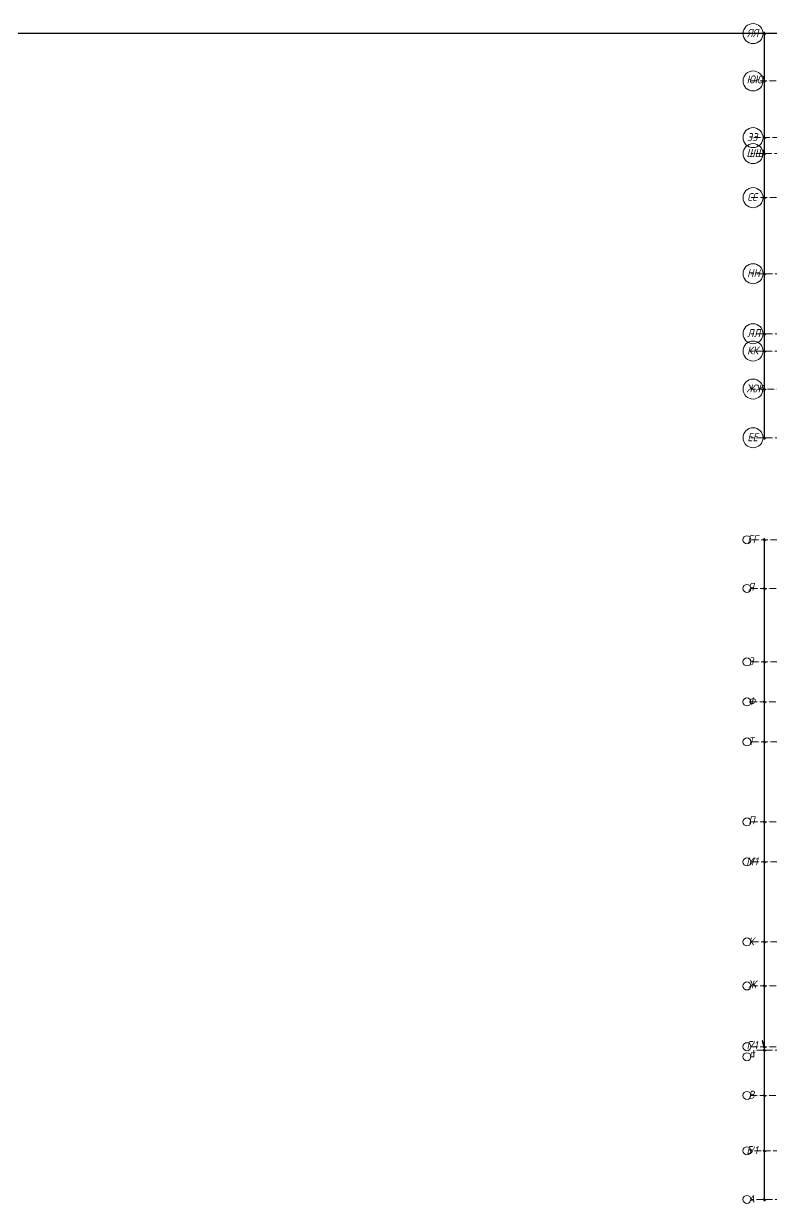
# Model space of a CAD drawing. Header units: millimetres. Extents: x -401725 to 250493, y 305116 to 802890.
# Drawn here: x -235708 to -179649, y 456897 to 545347 of the extents above; entities that cross this region are included whole.
import ezdxf

# ---------------------------------------------------------------- set-up
doc = ezdxf.new("R2010")
doc.units = ezdxf.units.MM
doc.linetypes.add('50_200_ШТРИХ_1Т_ш5_п1_п1_', pattern=[700, 500, -100, 0, -100])
for name, color, linetype, lineweight in [('A-____-____-DIMS', 7, 'Continuous', 9), ('S-GRID-____-IDEN', 7, 'Continuous', 9), ('S-GRID-____-OTLN', 7, 'Continuous', 9), ('S-GRID-____-OTLN-1', 7, '50_200_ШТРИХ_1Т_ш5_п1_п1_', 9), ('Текстовые примечания', 7, 'Continuous', 9)]:
    doc.layers.add(name, color=color, linetype=linetype, lineweight=lineweight)
doc.styles.add('ISOCPEUR_I', font='isocpeui.ttf', dxfattribs={"width": 0.9, "height": 2.5})
doc.styles.add('ISOCPEUR_I_9', font='isocpeui.ttf', dxfattribs={"width": 0.9, "height": 250})
doc.dimstyles.new('ISO-2_5_0_9К_БОЛЬШОЙ_ОСИ', dxfattribs={"dimscale": 304.8, "dimtxt": 248.995294, "dimasz": 0.492126, "dimexe": 0.393701, "dimexo": 0, "dimgap": 0, "dimtad": 1, "dimdec": 0, "dimzin": 0, "dimdsep": 46, "dimtxsty": 'ISOCPEUR_I', "dimblk1": 'OBLIQUE', "dimblk2": 'OBLIQUE', "dimsah": 1, "dimcen": 0.09, "dimdle": 0.393701, "dimazin": 0, "dimtfac": 1, "dimtdec": 4, "dimtix": 1, "dimtmove": 0, "dimatfit": 3, "dimfxl": 1, "dimtvp": 1, "dimtolj": 1, "dimtzin": 0, "dimarcsym": 2})
doc.dimstyles.new('ISO-2_5_0_9К_БОЛЬШОЙ_ОСИ_1', dxfattribs={"dimscale": 304.8, "dimtxt": 248.995294, "dimasz": 0.492126, "dimexe": 0.393701, "dimexo": 0, "dimgap": 0, "dimtad": 1, "dimdec": 0, "dimzin": 0, "dimdsep": 46, "dimtxsty": 'ISOCPEUR_I', "dimblk1": 'OBLIQUE', "dimblk2": 'OBLIQUE', "dimsah": 1, "dimcen": 0.09, "dimdle": 0.393701, "dimazin": 0, "dimtfac": 1, "dimtdec": 4, "dimtix": 1, "dimtmove": 1, "dimatfit": 3, "dimfxl": 1, "dimtvp": 1, "dimtolj": 1, "dimtzin": 0, "dimarcsym": 2})

# ---------------------------------------------------------------- blocks, each defined once
blk = doc.blocks.new('Ось сетки - Круг_Ø6_00__ISO-2_5_0_9K_-25732049-АР1_План отверстий 1 этажа в осях 1-64_А-ГГ')
at = {"layer": 'S-GRID-____-IDEN'}
blk.add_circle((0, 0), 3, dxfattribs=at)
blk = doc.blocks.new('_Oblique')
at = {"color": 0, "linetype": 'ByBlock', "lineweight": -2}
blk.add_line((-0.5, -0.5), (0.5, 0.5), dxfattribs=at)
blk = doc.blocks.new('*D13300')
at = {"layer": 'A-____-____-DIMS', "color": 0, "lineweight": -2, "transparency": 16777216}
for p, q in [((-180273, 460847), (-180046, 460847)), ((-180166, 457077), (-180166, 460967)), ((-180273, 457197), (-180046, 457197))]:
    blk.add_line(p, q, dxfattribs=at)
at = {"layer": 'Defpoints', "color": 0, "transparency": 16777216}
for p in [(-180273, 460847), (-180166, 460847), (-180273, 457197)]:
    blk.add_point(p, dxfattribs=at)
at = {"layer": 'A-____-____-DIMS', "color": 0, "lineweight": -2, "transparency": 16777216, "xscale": 150, "yscale": 150, "zscale": 150}
for p, rotation in [((-180166, 460847), 90), ((-180166, 457197), 270)]:
    blk.add_blockref('_Oblique', p, dxfattribs=dict(at, rotation=rotation))
at = {"layer": 'A-____-____-DIMS', "color": 0, "transparency": 16777216, "insert": (-180168, 459022), "char_height": 2.5, "width": 758.48, "attachment_point": 5, "rotation": 90, "style": 'ISOCPEUR_I'}
blk.add_mtext('\\A1;3650', dxfattribs=at)
blk = doc.blocks.new('*D13301')
at = {"layer": 'A-____-____-DIMS', "color": 0, "lineweight": -2, "transparency": 16777216}
for p, q in [((-180273, 464997), (-180046, 464997)), ((-180166, 460727), (-180166, 465117)), ((-180273, 460847), (-180046, 460847))]:
    blk.add_line(p, q, dxfattribs=at)
at = {"layer": 'Defpoints', "color": 0, "transparency": 16777216}
for p in [(-180273, 464997), (-180166, 464997), (-180273, 460847)]:
    blk.add_point(p, dxfattribs=at)
at = {"layer": 'A-____-____-DIMS', "color": 0, "lineweight": -2, "transparency": 16777216, "xscale": 150, "yscale": 150, "zscale": 150}
for p, rotation in [((-180166, 464997), 90), ((-180166, 460847), 270)]:
    blk.add_blockref('_Oblique', p, dxfattribs=dict(at, rotation=rotation))
at = {"layer": 'A-____-____-DIMS', "color": 0, "transparency": 16777216, "insert": (-180168, 462922), "char_height": 2.5, "width": 724, "attachment_point": 5, "rotation": 90, "style": 'ISOCPEUR_I'}
blk.add_mtext('\\A1;4150', dxfattribs=at)
blk = doc.blocks.new('*D13302')
at = {"layer": 'A-____-____-DIMS', "color": 0, "lineweight": -2, "transparency": 16777216}
for p, q in [((-180273, 468397), (-180046, 468397)), ((-180166, 464877), (-180166, 468517)), ((-180273, 464997), (-180046, 464997))]:
    blk.add_line(p, q, dxfattribs=at)
at = {"layer": 'Defpoints', "color": 0, "transparency": 16777216}
for p in [(-180273, 468397), (-180166, 468397), (-180273, 464997)]:
    blk.add_point(p, dxfattribs=at)
at = {"layer": 'A-____-____-DIMS', "color": 0, "lineweight": -2, "transparency": 16777216, "xscale": 150, "yscale": 150, "zscale": 150}
for p, rotation in [((-180166, 468397), 90), ((-180166, 464997), 270)]:
    blk.add_blockref('_Oblique', p, dxfattribs=dict(at, rotation=rotation))
at = {"layer": 'A-____-____-DIMS', "color": 0, "transparency": 16777216, "insert": (-180168, 466697), "char_height": 2.5, "width": 781.46, "attachment_point": 5, "rotation": 90, "style": 'ISOCPEUR_I'}
blk.add_mtext('\\A1;3400', dxfattribs=at)
blk = doc.blocks.new('*D13303')
at = {"layer": 'A-____-____-DIMS', "color": 0, "lineweight": -2, "transparency": 16777216}
for p, q in [((-180326, 469094), (-180331, 469094)), ((-180166, 468522), (-180326, 469094)), ((-180273, 468647), (-180046, 468647)), ((-180273, 468397), (-180046, 468397)), ((-180166, 468277), (-180166, 468767))]:
    blk.add_line(p, q, dxfattribs=at)
at = {"layer": 'Defpoints', "color": 0, "transparency": 16777216}
for p in [(-180273, 468647), (-180273, 468397), (-180166, 468647)]:
    blk.add_point(p, dxfattribs=at)
at = {"layer": 'A-____-____-DIMS', "color": 0, "lineweight": -2, "transparency": 16777216, "xscale": 150, "yscale": 150, "zscale": 150}
for p, rotation in [((-180166, 468647), 90), ((-180166, 468397), 270)]:
    blk.add_blockref('_Oblique', p, dxfattribs=dict(at, rotation=rotation))
at = {"layer": 'A-____-____-DIMS', "color": 0, "transparency": 16777216, "insert": (-180328, 468527), "char_height": 2.5, "width": 568.86, "attachment_point": 1, "rotation": 90, "line_spacing_factor": 1.149209, "style": 'ISOCPEUR_I'}
blk.add_mtext('\\A1;250', dxfattribs=at)
blk = doc.blocks.new('*D13304')
at = {"layer": 'A-____-____-DIMS', "color": 0, "lineweight": -2, "transparency": 16777216}
for p, q in [((-180166, 468527), (-180166, 473317)), ((-180273, 473197), (-180046, 473197)), ((-180273, 468647), (-180046, 468647))]:
    blk.add_line(p, q, dxfattribs=at)
at = {"layer": 'Defpoints', "color": 0, "transparency": 16777216}
for p in [(-180273, 473197), (-180166, 473197), (-180273, 468647)]:
    blk.add_point(p, dxfattribs=at)
at = {"layer": 'A-____-____-DIMS', "color": 0, "lineweight": -2, "transparency": 16777216, "xscale": 150, "yscale": 150, "zscale": 150}
for p, rotation in [((-180166, 473197), 90), ((-180166, 468647), 270)]:
    blk.add_blockref('_Oblique', p, dxfattribs=dict(at, rotation=rotation))
at = {"layer": 'A-____-____-DIMS', "color": 0, "transparency": 16777216, "insert": (-180168, 470922), "char_height": 2.5, "width": 781.46, "attachment_point": 5, "rotation": 90, "style": 'ISOCPEUR_I'}
blk.add_mtext('\\A1;4550', dxfattribs=at)
blk = doc.blocks.new('*D13305')
at = {"layer": 'A-____-____-DIMS', "color": 0, "lineweight": -2, "transparency": 16777216}
for p, q in [((-180273, 476497), (-180046, 476497)), ((-180166, 473077), (-180166, 476617)), ((-180273, 473197), (-180046, 473197))]:
    blk.add_line(p, q, dxfattribs=at)
at = {"layer": 'Defpoints', "color": 0, "transparency": 16777216}
for p in [(-180273, 476497), (-180166, 476497), (-180273, 473197)]:
    blk.add_point(p, dxfattribs=at)
at = {"layer": 'A-____-____-DIMS', "color": 0, "lineweight": -2, "transparency": 16777216, "xscale": 150, "yscale": 150, "zscale": 150}
for p, rotation in [((-180166, 476497), 90), ((-180166, 473197), 270)]:
    blk.add_blockref('_Oblique', p, dxfattribs=dict(at, rotation=rotation))
at = {"layer": 'A-____-____-DIMS', "color": 0, "transparency": 16777216, "insert": (-180168, 474847), "char_height": 2.5, "width": 758.48, "attachment_point": 5, "rotation": 90, "style": 'ISOCPEUR_I'}
blk.add_mtext('\\A1;3300', dxfattribs=at)
blk = doc.blocks.new('*D13306')
at = {"layer": 'A-____-____-DIMS', "color": 0, "lineweight": -2, "transparency": 16777216}
for p, q in [((-180273, 482497), (-180046, 482497)), ((-180166, 476377), (-180166, 482617)), ((-180273, 476497), (-180046, 476497))]:
    blk.add_line(p, q, dxfattribs=at)
at = {"layer": 'Defpoints', "color": 0, "transparency": 16777216}
for p in [(-180273, 482497), (-180166, 482497), (-180273, 476497)]:
    blk.add_point(p, dxfattribs=at)
at = {"layer": 'A-____-____-DIMS', "color": 0, "lineweight": -2, "transparency": 16777216, "xscale": 150, "yscale": 150, "zscale": 150}
for p, rotation in [((-180166, 482497), 90), ((-180166, 476497), 270)]:
    blk.add_blockref('_Oblique', p, dxfattribs=dict(at, rotation=rotation))
at = {"layer": 'A-____-____-DIMS', "color": 0, "transparency": 16777216, "insert": (-180168, 479497), "char_height": 2.5, "width": 758.48, "attachment_point": 5, "rotation": 90, "style": 'ISOCPEUR_I'}
blk.add_mtext('\\A1;6000', dxfattribs=at)
blk = doc.blocks.new('*D13307')
at = {"layer": 'A-____-____-DIMS', "color": 0, "lineweight": -2, "transparency": 16777216}
for p, q in [((-180166, 482377), (-180166, 485617)), ((-180273, 485497), (-180046, 485497)), ((-180273, 482497), (-180046, 482497))]:
    blk.add_line(p, q, dxfattribs=at)
at = {"layer": 'Defpoints', "color": 0, "transparency": 16777216}
for p in [(-180273, 485497), (-180166, 485497), (-180273, 482497)]:
    blk.add_point(p, dxfattribs=at)
at = {"layer": 'A-____-____-DIMS', "color": 0, "lineweight": -2, "transparency": 16777216, "xscale": 150, "yscale": 150, "zscale": 150}
for p, rotation in [((-180166, 485497), 90), ((-180166, 482497), 270)]:
    blk.add_blockref('_Oblique', p, dxfattribs=dict(at, rotation=rotation))
at = {"layer": 'A-____-____-DIMS', "color": 0, "transparency": 16777216, "insert": (-180168, 483997), "char_height": 2.5, "width": 758.48, "attachment_point": 5, "rotation": 90, "style": 'ISOCPEUR_I'}
blk.add_mtext('\\A1;3000', dxfattribs=at)
blk = doc.blocks.new('*D13308')
at = {"layer": 'A-____-____-DIMS', "color": 0, "lineweight": -2, "transparency": 16777216}
for p, q in [((-180273, 491497), (-180046, 491497)), ((-180166, 485377), (-180166, 491617)), ((-180273, 485497), (-180046, 485497))]:
    blk.add_line(p, q, dxfattribs=at)
at = {"layer": 'Defpoints', "color": 0, "transparency": 16777216}
for p in [(-180273, 491497), (-180166, 491497), (-180273, 485497)]:
    blk.add_point(p, dxfattribs=at)
at = {"layer": 'A-____-____-DIMS', "color": 0, "lineweight": -2, "transparency": 16777216, "xscale": 150, "yscale": 150, "zscale": 150}
for p, rotation in [((-180166, 491497), 90), ((-180166, 485497), 270)]:
    blk.add_blockref('_Oblique', p, dxfattribs=dict(at, rotation=rotation))
at = {"layer": 'A-____-____-DIMS', "color": 0, "transparency": 16777216, "insert": (-180168, 488497), "char_height": 2.5, "width": 758.48, "attachment_point": 5, "rotation": 90, "style": 'ISOCPEUR_I'}
blk.add_mtext('\\A1;6000', dxfattribs=at)
blk = doc.blocks.new('*D13309')
at = {"layer": 'A-____-____-DIMS', "color": 0, "lineweight": -2, "transparency": 16777216}
for p, q in [((-180273, 494497), (-180046, 494497)), ((-180166, 491377), (-180166, 494617)), ((-180273, 491497), (-180046, 491497))]:
    blk.add_line(p, q, dxfattribs=at)
at = {"layer": 'Defpoints', "color": 0, "transparency": 16777216}
for p in [(-180273, 494497), (-180166, 494497), (-180273, 491497)]:
    blk.add_point(p, dxfattribs=at)
at = {"layer": 'A-____-____-DIMS', "color": 0, "lineweight": -2, "transparency": 16777216, "xscale": 150, "yscale": 150, "zscale": 150}
for p, rotation in [((-180166, 494497), 90), ((-180166, 491497), 270)]:
    blk.add_blockref('_Oblique', p, dxfattribs=dict(at, rotation=rotation))
at = {"layer": 'A-____-____-DIMS', "color": 0, "transparency": 16777216, "insert": (-180168, 492997), "char_height": 2.5, "width": 758.48, "attachment_point": 5, "rotation": 90, "style": 'ISOCPEUR_I'}
blk.add_mtext('\\A1;3000', dxfattribs=at)
blk = doc.blocks.new('*D13310')
at = {"layer": 'A-____-____-DIMS', "color": 0, "lineweight": -2, "transparency": 16777216}
for p, q in [((-180273, 497497), (-180046, 497497)), ((-180166, 494377), (-180166, 497617)), ((-180273, 494497), (-180046, 494497))]:
    blk.add_line(p, q, dxfattribs=at)
at = {"layer": 'Defpoints', "color": 0, "transparency": 16777216}
for p in [(-180273, 497497), (-180166, 497497), (-180273, 494497)]:
    blk.add_point(p, dxfattribs=at)
at = {"layer": 'A-____-____-DIMS', "color": 0, "lineweight": -2, "transparency": 16777216, "xscale": 150, "yscale": 150, "zscale": 150}
for p, rotation in [((-180166, 497497), 90), ((-180166, 494497), 270)]:
    blk.add_blockref('_Oblique', p, dxfattribs=dict(at, rotation=rotation))
at = {"layer": 'A-____-____-DIMS', "color": 0, "transparency": 16777216, "insert": (-180168, 495997), "char_height": 2.5, "width": 758.48, "attachment_point": 5, "rotation": 90, "style": 'ISOCPEUR_I'}
blk.add_mtext('\\A1;3000', dxfattribs=at)
blk = doc.blocks.new('*D13311')
at = {"layer": 'A-____-____-DIMS', "color": 0, "lineweight": -2, "transparency": 16777216}
for p, q in [((-180273, 502997), (-180046, 502997)), ((-180166, 497377), (-180166, 503117)), ((-180273, 497497), (-180046, 497497))]:
    blk.add_line(p, q, dxfattribs=at)
at = {"layer": 'Defpoints', "color": 0, "transparency": 16777216}
for p in [(-180273, 502997), (-180166, 502997), (-180273, 497497)]:
    blk.add_point(p, dxfattribs=at)
at = {"layer": 'A-____-____-DIMS', "color": 0, "lineweight": -2, "transparency": 16777216, "xscale": 150, "yscale": 150, "zscale": 150}
for p, rotation in [((-180166, 502997), 90), ((-180166, 497497), 270)]:
    blk.add_blockref('_Oblique', p, dxfattribs=dict(at, rotation=rotation))
at = {"layer": 'A-____-____-DIMS', "color": 0, "transparency": 16777216, "insert": (-180168, 500247), "char_height": 2.5, "width": 758.48, "attachment_point": 5, "rotation": 90, "style": 'ISOCPEUR_I'}
blk.add_mtext('\\A1;5500', dxfattribs=at)
blk = doc.blocks.new('*D13312')
at = {"layer": 'A-____-____-DIMS', "color": 0, "lineweight": -2, "transparency": 16777216}
for p, q in [((-180273, 506647), (-180046, 506647)), ((-180166, 502877), (-180166, 506767)), ((-180273, 502997), (-180046, 502997))]:
    blk.add_line(p, q, dxfattribs=at)
at = {"layer": 'Defpoints', "color": 0, "transparency": 16777216}
for p in [(-180273, 506647), (-180166, 506647), (-180273, 502997)]:
    blk.add_point(p, dxfattribs=at)
at = {"layer": 'A-____-____-DIMS', "color": 0, "lineweight": -2, "transparency": 16777216, "xscale": 150, "yscale": 150, "zscale": 150}
for p, rotation in [((-180166, 506647), 90), ((-180166, 502997), 270)]:
    blk.add_blockref('_Oblique', p, dxfattribs=dict(at, rotation=rotation))
at = {"layer": 'A-____-____-DIMS', "color": 0, "transparency": 16777216, "insert": (-180168, 504822), "char_height": 2.5, "width": 758.48, "attachment_point": 5, "rotation": 90, "style": 'ISOCPEUR_I'}
blk.add_mtext('\\A1;3650', dxfattribs=at)
blk = doc.blocks.new('Ось сетки - Круг_Ø6_00__ISO-2_5_0_9K_-25732049-АР1_План отверстий 1 этажа в осях 1-64_Ю-ЯЯ')
at = {"layer": 'S-GRID-____-IDEN'}
blk.add_circle((0, 0), 3, dxfattribs=at)
blk = doc.blocks.new('*D13564')
at = {"layer": 'A-____-____-DIMS', "color": 0, "lineweight": -2, "transparency": 16777216}
for p, q in [((-180273, 517947), (-180046, 517947)), ((-180166, 514177), (-180166, 518067)), ((-180273, 514297), (-180046, 514297))]:
    blk.add_line(p, q, dxfattribs=at)
at = {"layer": 'Defpoints', "color": 0, "transparency": 16777216}
for p in [(-180273, 517947), (-180166, 517947), (-180273, 514297)]:
    blk.add_point(p, dxfattribs=at)
at = {"layer": 'A-____-____-DIMS', "color": 0, "lineweight": -2, "transparency": 16777216, "xscale": 150, "yscale": 150, "zscale": 150}
for p, rotation in [((-180166, 517947), 90), ((-180166, 514297), 270)]:
    blk.add_blockref('_Oblique', p, dxfattribs=dict(at, rotation=rotation))
at = {"layer": 'A-____-____-DIMS', "color": 0, "transparency": 16777216, "insert": (-180168, 516122), "char_height": 2.5, "width": 758.48, "attachment_point": 5, "rotation": 90, "style": 'ISOCPEUR_I'}
blk.add_mtext('\\A1;3650', dxfattribs=at)
blk = doc.blocks.new('*D13477')
at = {"layer": 'A-____-____-DIMS', "color": 0, "lineweight": -2, "transparency": 16777216}
for p, q in [((-180273, 520797), (-180046, 520797)), ((-180166, 517827), (-180166, 520917)), ((-180273, 517947), (-180046, 517947))]:
    blk.add_line(p, q, dxfattribs=at)
at = {"layer": 'Defpoints', "color": 0, "transparency": 16777216}
for p in [(-180273, 520797), (-180166, 520797), (-180273, 517947)]:
    blk.add_point(p, dxfattribs=at)
at = {"layer": 'A-____-____-DIMS', "color": 0, "lineweight": -2, "transparency": 16777216, "xscale": 150, "yscale": 150, "zscale": 150}
for p, rotation in [((-180166, 520797), 90), ((-180166, 517947), 270)]:
    blk.add_blockref('_Oblique', p, dxfattribs=dict(at, rotation=rotation))
at = {"layer": 'A-____-____-DIMS', "color": 0, "transparency": 16777216, "insert": (-180168, 519372), "char_height": 2.5, "width": 758.48, "attachment_point": 5, "rotation": 90, "style": 'ISOCPEUR_I'}
blk.add_mtext('\\A1;2850', dxfattribs=at)
blk = doc.blocks.new('*D13478')
at = {"layer": 'A-____-____-DIMS', "color": 0, "lineweight": -2, "transparency": 16777216}
for p, q in [((-180273, 522097), (-180046, 522097)), ((-180166, 520677), (-180166, 522217)), ((-180273, 520797), (-180046, 520797))]:
    blk.add_line(p, q, dxfattribs=at)
at = {"layer": 'Defpoints', "color": 0, "transparency": 16777216}
for p in [(-180273, 522097), (-180166, 522097), (-180273, 520797)]:
    blk.add_point(p, dxfattribs=at)
at = {"layer": 'A-____-____-DIMS', "color": 0, "lineweight": -2, "transparency": 16777216, "xscale": 150, "yscale": 150, "zscale": 150}
for p, rotation in [((-180166, 522097), 90), ((-180166, 520797), 270)]:
    blk.add_blockref('_Oblique', p, dxfattribs=dict(at, rotation=rotation))
at = {"layer": 'A-____-____-DIMS', "color": 0, "transparency": 16777216, "insert": (-180168, 521447), "char_height": 2.5, "width": 701.02, "attachment_point": 5, "rotation": 90, "style": 'ISOCPEUR_I'}
blk.add_mtext('\\A1;1300', dxfattribs=at)
blk = doc.blocks.new('*D13479')
at = {"layer": 'A-____-____-DIMS', "color": 0, "lineweight": -2, "transparency": 16777216}
for p, q in [((-180273, 526597), (-180046, 526597)), ((-180166, 521977), (-180166, 526717)), ((-180273, 522097), (-180046, 522097))]:
    blk.add_line(p, q, dxfattribs=at)
at = {"layer": 'Defpoints', "color": 0, "transparency": 16777216}
for p in [(-180273, 526597), (-180166, 526597), (-180273, 522097)]:
    blk.add_point(p, dxfattribs=at)
at = {"layer": 'A-____-____-DIMS', "color": 0, "lineweight": -2, "transparency": 16777216, "xscale": 150, "yscale": 150, "zscale": 150}
for p, rotation in [((-180166, 526597), 90), ((-180166, 522097), 270)]:
    blk.add_blockref('_Oblique', p, dxfattribs=dict(at, rotation=rotation))
at = {"layer": 'A-____-____-DIMS', "color": 0, "transparency": 16777216, "insert": (-180168, 524347), "char_height": 2.5, "width": 781.46, "attachment_point": 5, "rotation": 90, "style": 'ISOCPEUR_I'}
blk.add_mtext('\\A1;4500', dxfattribs=at)
blk = doc.blocks.new('*D13480')
at = {"layer": 'A-____-____-DIMS', "color": 0, "lineweight": -2, "transparency": 16777216}
for p, q in [((-180273, 532297), (-180046, 532297)), ((-180166, 526477), (-180166, 532417)), ((-180273, 526597), (-180046, 526597))]:
    blk.add_line(p, q, dxfattribs=at)
at = {"layer": 'Defpoints', "color": 0, "transparency": 16777216}
for p in [(-180273, 532297), (-180166, 532297), (-180273, 526597)]:
    blk.add_point(p, dxfattribs=at)
at = {"layer": 'A-____-____-DIMS', "color": 0, "lineweight": -2, "transparency": 16777216, "xscale": 150, "yscale": 150, "zscale": 150}
for p, rotation in [((-180166, 532297), 90), ((-180166, 526597), 270)]:
    blk.add_blockref('_Oblique', p, dxfattribs=dict(at, rotation=rotation))
at = {"layer": 'A-____-____-DIMS', "color": 0, "transparency": 16777216, "insert": (-180168, 529447), "char_height": 2.5, "width": 758.48, "attachment_point": 5, "rotation": 90, "style": 'ISOCPEUR_I'}
blk.add_mtext('\\A1;5700', dxfattribs=at)
blk = doc.blocks.new('*D13481')
at = {"layer": 'A-____-____-DIMS', "color": 0, "lineweight": -2, "transparency": 16777216}
for p, q in [((-180273, 535597), (-180046, 535597)), ((-180166, 532177), (-180166, 535717)), ((-180273, 532297), (-180046, 532297))]:
    blk.add_line(p, q, dxfattribs=at)
at = {"layer": 'Defpoints', "color": 0, "transparency": 16777216}
for p in [(-180273, 535597), (-180166, 535597), (-180273, 532297)]:
    blk.add_point(p, dxfattribs=at)
at = {"layer": 'A-____-____-DIMS', "color": 0, "lineweight": -2, "transparency": 16777216, "xscale": 150, "yscale": 150, "zscale": 150}
for p, rotation in [((-180166, 535597), 90), ((-180166, 532297), 270)]:
    blk.add_blockref('_Oblique', p, dxfattribs=dict(at, rotation=rotation))
at = {"layer": 'A-____-____-DIMS', "color": 0, "transparency": 16777216, "insert": (-180168, 533947), "char_height": 2.5, "width": 758.48, "attachment_point": 5, "rotation": 90, "style": 'ISOCPEUR_I'}
blk.add_mtext('\\A1;3300', dxfattribs=at)
blk = doc.blocks.new('*D13482')
at = {"layer": 'A-____-____-DIMS', "color": 0, "lineweight": -2, "transparency": 16777216}
for p, q in [((-180166, 535477), (-180166, 536917)), ((-180273, 536797), (-180046, 536797)), ((-180273, 535597), (-180046, 535597))]:
    blk.add_line(p, q, dxfattribs=at)
at = {"layer": 'Defpoints', "color": 0, "transparency": 16777216}
for p in [(-180273, 536797), (-180166, 536797), (-180273, 535597)]:
    blk.add_point(p, dxfattribs=at)
at = {"layer": 'A-____-____-DIMS', "color": 0, "lineweight": -2, "transparency": 16777216, "xscale": 150, "yscale": 150, "zscale": 150}
for p, rotation in [((-180166, 536797), 90), ((-180166, 535597), 270)]:
    blk.add_blockref('_Oblique', p, dxfattribs=dict(at, rotation=rotation))
at = {"layer": 'A-____-____-DIMS', "color": 0, "transparency": 16777216, "insert": (-180168, 536197), "char_height": 2.5, "width": 701.02, "attachment_point": 5, "rotation": 90, "style": 'ISOCPEUR_I'}
blk.add_mtext('\\A1;1200', dxfattribs=at)
blk = doc.blocks.new('*D13483')
at = {"layer": 'A-____-____-DIMS', "color": 0, "lineweight": -2, "transparency": 16777216}
for p, q in [((-180273, 541047), (-180046, 541047)), ((-180166, 536677), (-180166, 541167)), ((-180273, 536797), (-180046, 536797))]:
    blk.add_line(p, q, dxfattribs=at)
at = {"layer": 'Defpoints', "color": 0, "transparency": 16777216}
for p in [(-180273, 541047), (-180166, 541047), (-180273, 536797)]:
    blk.add_point(p, dxfattribs=at)
at = {"layer": 'A-____-____-DIMS', "color": 0, "lineweight": -2, "transparency": 16777216, "xscale": 150, "yscale": 150, "zscale": 150}
for p, rotation in [((-180166, 541047), 90), ((-180166, 536797), 270)]:
    blk.add_blockref('_Oblique', p, dxfattribs=dict(at, rotation=rotation))
at = {"layer": 'A-____-____-DIMS', "color": 0, "transparency": 16777216, "insert": (-180168, 538922), "char_height": 2.5, "width": 781.46, "attachment_point": 5, "rotation": 90, "style": 'ISOCPEUR_I'}
blk.add_mtext('\\A1;4250', dxfattribs=at)
blk = doc.blocks.new('*D13484')
at = {"layer": 'A-____-____-DIMS', "color": 0, "lineweight": -2, "transparency": 16777216}
for p, q in [((-180273, 544597), (-180046, 544597)), ((-180166, 540927), (-180166, 544717)), ((-180273, 541047), (-180046, 541047))]:
    blk.add_line(p, q, dxfattribs=at)
at = {"layer": 'Defpoints', "color": 0, "transparency": 16777216}
for p in [(-180273, 544597), (-180166, 544597), (-180273, 541047)]:
    blk.add_point(p, dxfattribs=at)
at = {"layer": 'A-____-____-DIMS', "color": 0, "lineweight": -2, "transparency": 16777216, "xscale": 150, "yscale": 150, "zscale": 150}
for p, rotation in [((-180166, 544597), 90), ((-180166, 541047), 270)]:
    blk.add_blockref('_Oblique', p, dxfattribs=dict(at, rotation=rotation))
at = {"layer": 'A-____-____-DIMS', "color": 0, "transparency": 16777216, "insert": (-180168, 542822), "char_height": 2.5, "width": 758.48, "attachment_point": 5, "rotation": 90, "style": 'ISOCPEUR_I'}
blk.add_mtext('\\A1;3550', dxfattribs=at)

msp = doc.modelspace()

# ---------------------------------------------------------------- linework, layer by layer
at = {"layer": 'S-GRID-____-OTLN'}
for p, q in [((-180971.4299, 468396.983), (-180971.4299, 467890.2752)), ((-180971.4299, 467890.2752), (-181183.8377, 467890.2752))]:
    msp.add_line(p, q, dxfattribs=at)
at = {"layer": 'S-GRID-____-OTLN-1'}
for p, q in [((-72440.6609, 544596.983), (-181183.8377, 544596.983)), ((-181183.8377, 541046.983), (-72440.6609, 541046.983)), ((-129360.4697, 536796.983), (-181183.8377, 536796.983)), ((-143910.0675, 535596.983), (-181183.8377, 535596.983)), ((-151965.0675, 532296.983), (-181183.8377, 532296.983)), ((-72440.6609, 526596.983), (-181183.8377, 526596.983)), ((-72440.6609, 522096.983), (-181183.8377, 522096.983)), ((-165585.6869, 520796.983), (-181183.8377, 520796.983)), ((-101035.027, 517946.983), (-181183.8377, 517946.983)), ((-72440.6609, 514296.983), (-181183.8377, 514296.983)), ((-149807.3283, 506646.983), (-181183.8377, 506646.983)), ((-181183.8377, 502996.983), (-149807.3283, 502996.983)), ((-149807.3283, 497496.983), (-181183.8377, 497496.983)), ((-170206.5816, 494496.983), (-181183.8377, 494496.983)), ((-149807.3283, 491496.983), (-181183.8377, 491496.983)), ((-181183.8377, 485496.983), (-149807.3283, 485496.983)), ((-149807.3283, 482496.983), (-181183.8377, 482496.983)), ((-149807.3283, 476496.983), (-181183.8377, 476496.983)), ((-181183.8377, 473196.983), (-149807.3283, 473196.983)), ((-181183.8377, 468646.983), (-152644.4668, 468646.983)), ((-72440.6609, 468396.983), (-180971.4299, 468396.983)), ((-86196.2802, 464996.983), (-181183.8377, 464996.983)), ((-72594.0078, 460846.983), (-181183.8377, 460846.983)), ((-72440.6609, 457196.983), (-181183.8377, 457196.983)), ((-72440.6609, 457196.983), (-181183.8377, 457196.983))]:
    msp.add_line(p, q, dxfattribs=at)
at = {"layer": 'Текстовые примечания', "color": 1, "lineweight": 30}
msp.add_lwpolyline([(-19349.125, 544596.983), (-401724.6123, 544596.983)], dxfattribs=at)

# ---------------------------------------------------------------- block references
at = {"layer": 'S-GRID-____-IDEN', "zscale": 99.99999999999993}
for name, p, xscale, yscale, rotation in [('Ось сетки - Круг_Ø6_00__ISO-2_5_0_9K_-25732049-АР1_План отверстий 1 этажа в осях 1-64_Ю-ЯЯ', (-181023.6137, 544596.983), 250, 250, 89.9999999999998), ('Ось сетки - Круг_Ø6_00__ISO-2_5_0_9K_-25732049-АР1_План отверстий 1 этажа в осях 1-64_Ю-ЯЯ', (-181023.6137, 541046.983), 250, 250, 269.9999999999995), ('Ось сетки - Круг_Ø6_00__ISO-2_5_0_9K_-25732049-АР1_План отверстий 1 этажа в осях 1-64_Ю-ЯЯ', (-181023.6137, 536796.983), 250, 250, 89.9999999999998), ('Ось сетки - Круг_Ø6_00__ISO-2_5_0_9K_-25732049-АР1_План отверстий 1 этажа в осях 1-64_Ю-ЯЯ', (-181023.6137, 535596.983), 250, 250, 89.9999999999998), ('Ось сетки - Круг_Ø6_00__ISO-2_5_0_9K_-25732049-АР1_План отверстий 1 этажа в осях 1-64_Ю-ЯЯ', (-181023.6137, 532296.983), 250, 250, 89.99999999999982), ('Ось сетки - Круг_Ø6_00__ISO-2_5_0_9K_-25732049-АР1_План отверстий 1 этажа в осях 1-64_Ю-ЯЯ', (-181023.6137, 526596.983), 250, 250, 89.9999999999998), ('Ось сетки - Круг_Ø6_00__ISO-2_5_0_9K_-25732049-АР1_План отверстий 1 этажа в осях 1-64_Ю-ЯЯ', (-181023.6137, 522096.983), 250, 250, 89.9999999999998), ('Ось сетки - Круг_Ø6_00__ISO-2_5_0_9K_-25732049-АР1_План отверстий 1 этажа в осях 1-64_Ю-ЯЯ', (-181023.6137, 520796.983), 250, 250, 89.9999999999998), ('Ось сетки - Круг_Ø6_00__ISO-2_5_0_9K_-25732049-АР1_План отверстий 1 этажа в осях 1-64_Ю-ЯЯ', (-181023.6137, 517946.983), 250, 250, 89.9999999999998), ('Ось сетки - Круг_Ø6_00__ISO-2_5_0_9K_-25732049-АР1_План отверстий 1 этажа в осях 1-64_Ю-ЯЯ', (-181023.6137, 514296.983), 250, 250, 89.9999999999998), ('Ось сетки - Круг_Ø6_00__ISO-2_5_0_9K_-25732049-АР1_План отверстий 1 этажа в осях 1-64_А-ГГ', (-181483.8377, 506646.983), 99.99999999999993, 99.99999999999993, 89.9999999999998), ('Ось сетки - Круг_Ø6_00__ISO-2_5_0_9K_-25732049-АР1_План отверстий 1 этажа в осях 1-64_А-ГГ', (-181483.8377, 502996.983), 99.99999999999993, 99.99999999999993, 269.9999999999995), ('Ось сетки - Круг_Ø6_00__ISO-2_5_0_9K_-25732049-АР1_План отверстий 1 этажа в осях 1-64_А-ГГ', (-181483.8377, 497496.983), 99.99999999999993, 99.99999999999993, 89.99999999999982), ('Ось сетки - Круг_Ø6_00__ISO-2_5_0_9K_-25732049-АР1_План отверстий 1 этажа в осях 1-64_А-ГГ', (-181483.8377, 494496.983), 99.99999999999993, 99.99999999999993, 89.9999999999998), ('Ось сетки - Круг_Ø6_00__ISO-2_5_0_9K_-25732049-АР1_План отверстий 1 этажа в осях 1-64_А-ГГ', (-181483.8377, 491496.983), 99.99999999999993, 99.99999999999993, 89.9999999999998), ('Ось сетки - Круг_Ø6_00__ISO-2_5_0_9K_-25732049-АР1_План отверстий 1 этажа в осях 1-64_А-ГГ', (-181483.8377, 485496.983), 99.99999999999993, 99.99999999999993, 269.9999999999996), ('Ось сетки - Круг_Ø6_00__ISO-2_5_0_9K_-25732049-АР1_План отверстий 1 этажа в осях 1-64_А-ГГ', (-181483.8377, 482496.983), 99.99999999999993, 99.99999999999993, 89.9999999999998), ('Ось сетки - Круг_Ø6_00__ISO-2_5_0_9K_-25732049-АР1_План отверстий 1 этажа в осях 1-64_А-ГГ', (-181483.8377, 476496.983), 99.99999999999993, 99.99999999999993, 89.9999999999998), ('Ось сетки - Круг_Ø6_00__ISO-2_5_0_9K_-25732049-АР1_План отверстий 1 этажа в осях 1-64_А-ГГ', (-181483.8377, 473196.983), 99.99999999999993, 99.99999999999993, 269.9999999999996), ('Ось сетки - Круг_Ø6_00__ISO-2_5_0_9K_-25732049-АР1_План отверстий 1 этажа в осях 1-64_А-ГГ', (-181483.8377, 468646.983), 99.99999999999993, 99.99999999999993, 269.9999999999996), ('Ось сетки - Круг_Ø6_00__ISO-2_5_0_9K_-25732049-АР1_План отверстий 1 этажа в осях 1-64_А-ГГ', (-181483.8377, 467890.2752), 99.99999999999993, 99.99999999999993, 89.99999999999982), ('Ось сетки - Круг_Ø6_00__ISO-2_5_0_9K_-25732049-АР1_План отверстий 1 этажа в осях 1-64_А-ГГ', (-181483.8377, 464996.983), 99.99999999999993, 99.99999999999993, 89.99999999999982), ('Ось сетки - Круг_Ø6_00__ISO-2_5_0_9K_-25732049-АР1_План отверстий 1 этажа в осях 1-64_А-ГГ', (-181483.8377, 460846.983), 99.99999999999993, 99.99999999999993, 89.99999999999982), ('Ось сетки - Круг_Ø6_00__ISO-2_5_0_9K_-25732049-АР1_План отверстий 1 этажа в осях 1-64_А-ГГ', (-181483.8377, 457196.983), 99.99999999999993, 99.99999999999993, 89.99999999999982)]:
    msp.add_blockref(name, p, dxfattribs=dict(at, xscale=xscale, yscale=yscale, rotation=rotation))

# ---------------------------------------------------------------- texts
at = {"layer": 'S-GRID-____-IDEN', "char_height": 600, "attachment_point": 1}
for s, insert, width, style in [('ЯЯ', (-181467.243, 544940.3125), 447.341625, 'ISOCPEUR_I_9'), ('ЮЮ', (-181507.9521, 541460.8691), 533.923875, 'ISOCPEUR_I_9'), ('ЭЭ', (-181467.243, 537140.3125), 447.341625, 'ISOCPEUR_I_9'), ('ШШ', (-181514.943, 535940.3125), 562.784625, 'ISOCPEUR_I_9'), ('СС', (-181449.243, 532640.3125), 404.0505, 'ISOCPEUR_I_9'), ('НН', (-181467.243, 526940.3125), 447.341625, 'ISOCPEUR_I_9'), ('ЛЛ', (-181467.243, 522440.3125), 447.341625, 'ISOCPEUR_I_9'), ('КК', (-181467.243, 521140.3125), 447.341625, 'ISOCPEUR_I_9'), ('ЖЖ', (-181514.943, 518290.3125), 562.784625, 'ISOCPEUR_I_9'), ('ЕЕ', (-181449.243, 514640.3125), 404.0505, 'ISOCPEUR_I_9'), ('ГГ', (-181449.243, 506990.3125), 404.0505, 'ISOCPEUR_I'), ('\\fISOCPEUR|b0|i1|c204|p34|;\\W.9;Я', (-181380.1521, 503410.8691), 223.670812, 'ISOCPEUR_I'), ('\\fISOCPEUR|b0|i1|c204|p34|;\\W.9;Э', (-181374.993, 497840.3125), 223.670812, 'ISOCPEUR_I'), ('\\fISOCPEUR|b0|i1|c204|p34|;\\W.9;Ф', (-181398.843, 494840.3125), 281.392312, 'ISOCPEUR_I'), ('\\fISOCPEUR|b0|i1|c204|p34|;\\W.9;Т', (-181374.993, 491840.3125), 223.670812, 'ISOCPEUR_I'), ('\\fISOCPEUR|b0|i1|c204|p34|;\\W.9;П', (-181380.1521, 485910.8691), 223.670812, 'ISOCPEUR_I'), ('\\fISOCPEUR|b0|i1|c204|p34|;\\W.9;М', (-181529.793, 482840.3125), 252.531562, 'ISOCPEUR_I'), ('/1', (-181321.4336, 482840.3125), 346.329, 'ISOCPEUR_I'), ('\\fISOCPEUR|b0|i1|c204|p34|;\\W.9;К', (-181374.993, 476840.3125), 223.670812, 'ISOCPEUR_I'), ('\\fISOCPEUR|b0|i1|c204|p34|;\\W.9;Ж', (-181404.0021, 473610.8691), 281.392312, 'ISOCPEUR_I'), ('\\fISOCPEUR|b0|i1|c204|p34|;\\W.9;Г', (-181513.8021, 469060.8691), 202.02525, 'ISOCPEUR_I'), ('/1', (-181347.1146, 469060.8691), 346.329, 'ISOCPEUR_I'), ('\\fISOCPEUR|b0|i1|c204|p34|;\\W.9;Г', (-181365.993, 468233.6047), 202.02525, 'ISOCPEUR_I'), ('\\fISOCPEUR|b0|i1|c204|p34|;\\W.9;В', (-181374.993, 465340.3125), 223.670812, 'ISOCPEUR_I'), ('\\fISOCPEUR|b0|i1|c204|p34|;\\W.9;Б', (-181517.643, 461190.3125), 223.670812, 'ISOCPEUR_I'), ('/1', (-181333.0961, 461190.3125), 346.329, 'ISOCPEUR_I'), ('\\fISOCPEUR|b0|i1|c204|p34|;\\W.9;А', (-181386.693, 457540.3125), 252.531562, 'ISOCPEUR_I')]:
    msp.add_mtext(s, dxfattribs=dict(at, insert=insert, width=width, style=style))

# ---------------------------------------------------------------- dimensions: what is measured, and where the dimension line sits
at = {"layer": 'A-____-____-DIMS'}
for base, p1, p2, override, picture, middle in [((-180166.4631, 544596.983), (-180272.5291, 541046.983), (-180272.5291, 544596.983), {"dimpost": '<>', "dimfxl": 3550}, '*D13484', (-180167.7131, 542821.983)), ((-180166.4631, 541046.983), (-180272.5291, 536796.983), (-180272.5291, 541046.983), {"dimpost": '<>', "dimfxl": 4250}, '*D13483', (-180167.7131, 538921.983)), ((-180166.4631, 536796.983), (-180272.5291, 535596.983), (-180272.5291, 536796.983), {"dimpost": '<>', "dimfxl": 1200}, '*D13482', (-180167.7131, 536196.983)), ((-180166.4631, 535596.983), (-180272.5291, 532296.983), (-180272.5291, 535596.983), {"dimpost": '<>', "dimfxl": 3300}, '*D13481', (-180167.7131, 533946.983)), ((-180166.4631, 532296.983), (-180272.5291, 526596.983), (-180272.5291, 532296.983), {"dimpost": '<>', "dimfxl": 5700}, '*D13480', (-180167.7292, 529446.983)), ((-180166.4631, 526596.983), (-180272.5291, 522096.983), (-180272.5291, 526596.983), {"dimpost": '<>', "dimfxl": 4500}, '*D13479', (-180167.7131, 524346.983)), ((-180166.4631, 522096.983), (-180272.5291, 520796.983), (-180272.5291, 522096.983), {"dimpost": '<>', "dimfxl": 1300}, '*D13478', (-180167.7131, 521446.983)), ((-180166.4631, 520796.983), (-180272.5291, 517946.983), (-180272.5291, 520796.983), {"dimpost": '<>', "dimfxl": 2850}, '*D13477', (-180167.7131, 519371.983)), ((-180166.4631, 517946.983), (-180272.5291, 514296.983), (-180272.5291, 517946.983), {"dimpost": '<>', "dimfxl": 3650}, '*D13564', (-180167.7131, 516121.983)), ((-180166.4631, 506646.983), (-180272.5291, 502996.983), (-180272.5291, 506646.983), {"dimpost": '<>', "dimfxl": 3650}, '*D13312', (-180167.7131, 504821.983)), ((-180166.4631, 502996.983), (-180272.5291, 497496.983), (-180272.5291, 502996.983), {"dimpost": '<>', "dimfxl": 5500}, '*D13311', (-180167.7131, 500246.983)), ((-180166.4631, 497496.983), (-180272.5291, 494496.983), (-180272.5291, 497496.983), {"dimpost": '<>', "dimfxl": 3000}, '*D13310', (-180167.7131, 495996.983)), ((-180166.4631, 494496.983), (-180272.5291, 491496.983), (-180272.5291, 494496.983), {"dimpost": '<>', "dimfxl": 3000}, '*D13309', (-180167.7131, 492996.983)), ((-180166.4631, 491496.983), (-180272.5291, 485496.983), (-180272.5291, 491496.983), {"dimpost": '<>', "dimfxl": 6000}, '*D13308', (-180167.7131, 488496.983)), ((-180166.4631, 485496.983), (-180272.5291, 482496.983), (-180272.5291, 485496.983), {"dimpost": '<>', "dimfxl": 3000}, '*D13307', (-180167.7131, 483996.983)), ((-180166.4631, 482496.983), (-180272.5291, 476496.983), (-180272.5291, 482496.983), {"dimpost": '<>', "dimfxl": 6000}, '*D13306', (-180167.7131, 479496.983)), ((-180166.4631, 476496.983), (-180272.5291, 473196.983), (-180272.5291, 476496.983), {"dimpost": '<>', "dimfxl": 3300}, '*D13305', (-180167.7131, 474846.983)), ((-180166.4631, 473196.983), (-180272.5291, 468646.983), (-180272.5291, 473196.983), {"dimpost": '<>', "dimfxl": 4550}, '*D13304', (-180167.7131, 470921.983)), ((-180166.4631, 468396.983), (-180272.5291, 464996.983), (-180272.5291, 468396.983), {"dimpost": '<>', "dimfxl": 3400}, '*D13302', (-180167.7131, 466696.983)), ((-180166.4631, 464996.983), (-180272.5291, 460846.983), (-180272.5291, 464996.983), {"dimpost": '<>', "dimfxl": 4150}, '*D13301', (-180167.7131, 462921.983)), ((-180166.4631, 460846.983), (-180272.5291, 457196.983), (-180272.5291, 460846.983), {"dimpost": '<>', "dimfxl": 3650}, '*D13300', (-180167.7131, 459021.983))]:
    dim = msp.add_linear_dim(base=base, p1=p1, p2=p2, angle=90, dimstyle='ISO-2_5_0_9К_БОЛЬШОЙ_ОСИ', override=override, dxfattribs=at)
    dim.commit()
    dim.dimension.update_dxf_attribs({"geometry": picture, "text_midpoint": middle})
dim = msp.add_linear_dim(base=(-180166.4631, 468646.983), p1=(-180272.5291, 468396.983), p2=(-180272.5291, 468646.983), angle=90, dimstyle='ISO-2_5_0_9К_БОЛЬШОЙ_ОСИ_1', override={"dimpost": '<>', "dimfxl": 250}, dxfattribs=at)
dim.commit()
dim.dimension.update_dxf_attribs({"geometry": '*D13303', "text_midpoint": (-180326.4103, 469093.8349), "dimtype": 160, "text_rotation": 90})

doc.saveas('drawing.dxf')
